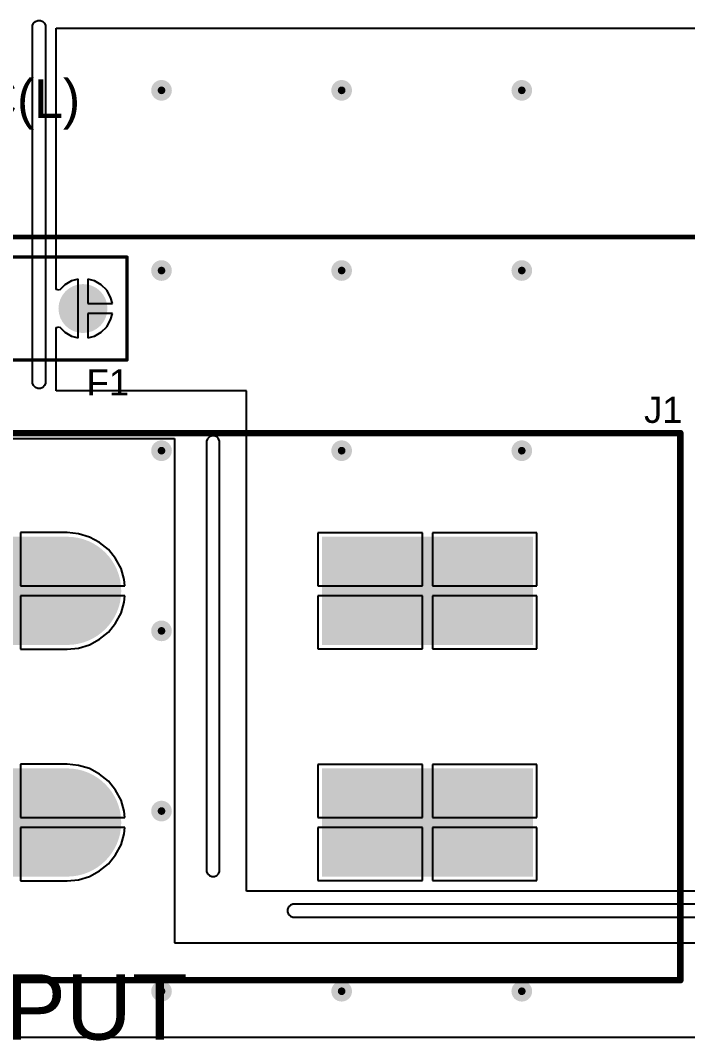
# Model space of a CAD drawing. Header units: millimetres. Extents: x -3 to 175, y -4 to 177.
# Drawn here: x 16.39 to 42.32, y -3.4 to 36.24 of the extents above; entities that cross this region are included whole.
import ezdxf

# ---------------------------------------------------------------- set-up
doc = ezdxf.new("R2010")
doc.units = ezdxf.units.MM
for name, color, linetype in [('BottomLayer', 5, 'Continuous'), ('BottomSolder', 6, 'Continuous'), ('MultiLayer', 9, 'Continuous'), ('PadHoleLayer', 156, 'Continuous'), ('TopLayer', 1, 'Continuous'), ('TopOverlay', 2, 'Continuous'), ('TopSolder', 216, 'Continuous'), ('ViaHoleLayer', 16, 'Continuous')]:
    doc.layers.add(name, color=color, linetype=linetype)
doc.styles.add('Arial', font='', dxfattribs={"height": 0.2})
doc.styles.get('Arial').set_extended_font_data('Arial')

# ---------------------------------------------------------------- blocks, each defined once
blk = doc.blocks.new('KF88SA_16_0_2P_6')
at = {"layer": 'BottomLayer'}
for points in [[(-12, 6.5), (-4, 6.5), (-4, 2.5), (-12, 2.5)], [(-12, -2.5), (-4, -2.5), (-4, -6.5), (-12, -6.5)]]:
    blk.add_hatch(color=5, dxfattribs=at).paths.add_polyline_path(points)
h = blk.add_hatch(color=5, dxfattribs=at)
edge = h.paths.add_edge_path()
edge.add_arc((6, 4.5), 2, 90, 270)
edge.add_line((6, 2.5), (10, 2.5))
edge.add_arc((10, 4.5), 2, 270, 450)
edge.add_line((10, 6.5), (6, 6.5))
h = blk.add_hatch(color=5, dxfattribs=at)
edge = h.paths.add_edge_path()
edge.add_arc((6, -4.5), 2, 90, 270)
edge.add_line((6, -6.5), (10, -6.5))
edge.add_arc((10, -4.5), 2, 270, 450)
edge.add_line((10, -2.5), (6, -2.5))
at = {"layer": 'BottomSolder'}
for points in [[(-12.102, 6.602), (-3.898, 6.602), (-3.898, 2.398), (-12.102, 2.398)], [(-12.102, -2.398), (-3.898, -2.398), (-3.898, -6.602), (-12.102, -6.602)]]:
    blk.add_hatch(color=6, dxfattribs=at).paths.add_polyline_path(points)
h = blk.add_hatch(color=6, dxfattribs=at)
edge = h.paths.add_edge_path()
edge.add_arc((6, 4.5), 2.102, 90, 270)
edge.add_line((6, 2.398), (10, 2.398))
edge.add_arc((10, 4.5), 2.102, 270, 450)
edge.add_line((10, 6.602), (6, 6.602))
h = blk.add_hatch(color=6, dxfattribs=at)
edge = h.paths.add_edge_path()
edge.add_arc((6, -4.5), 2.102, 90, 270)
edge.add_line((6, -6.602), (10, -6.602))
edge.add_arc((10, -4.5), 2.102, 270, 450)
edge.add_line((10, -2.398), (6, -2.398))
at = {"layer": 'MultiLayer'}
for points in [[(-12, 6.5), (-4, 6.5), (-4, 2.5), (-12, 2.5)], [(-12, -2.5), (-4, -2.5), (-4, -6.5), (-12, -6.5)]]:
    blk.add_hatch(color=9, dxfattribs=at).paths.add_polyline_path(points)
h = blk.add_hatch(color=9, dxfattribs=at)
edge = h.paths.add_edge_path()
edge.add_arc((6, 4.5), 2, 90, 270)
edge.add_line((6, 2.5), (10, 2.5))
edge.add_arc((10, 4.5), 2, 270, 450)
edge.add_line((10, 6.5), (6, 6.5))
h = blk.add_hatch(color=9, dxfattribs=at)
edge = h.paths.add_edge_path()
edge.add_arc((6, -4.5), 2, 90, 270)
edge.add_line((6, -6.5), (10, -6.5))
edge.add_arc((10, -4.5), 2, 270, 450)
edge.add_line((10, -2.5), (6, -2.5))
at = {"layer": 'PadHoleLayer'}
h = blk.add_hatch(color=156, dxfattribs=at)
edge = h.paths.add_edge_path()
edge.add_arc((-9.85, 4.5), 0.9, 90, 270)
edge.add_line((-9.85, 3.6), (-6.15, 3.6))
edge.add_arc((-6.15, 4.5), 0.9, 270, 450)
edge.add_line((-6.15, 5.4), (-9.85, 5.4))
h = blk.add_hatch(color=156, dxfattribs=at)
edge = h.paths.add_edge_path()
edge.add_arc((6.15, 4.5), 0.9, 90, 270)
edge.add_line((6.15, 3.6), (9.85, 3.6))
edge.add_arc((9.85, 4.5), 0.9, 270, 450)
edge.add_line((9.85, 5.4), (6.15, 5.4))
h = blk.add_hatch(color=156, dxfattribs=at)
edge = h.paths.add_edge_path()
edge.add_arc((-9.85, -4.5), 0.9, 90, 270)
edge.add_line((-9.85, -5.4), (-6.15, -5.4))
edge.add_arc((-6.15, -4.5), 0.9, 270, 450)
edge.add_line((-6.15, -3.6), (-9.85, -3.6))
h = blk.add_hatch(color=156, dxfattribs=at)
edge = h.paths.add_edge_path()
edge.add_arc((6.15, -4.5), 0.9, 90, 270)
edge.add_line((6.15, -5.4), (9.85, -5.4))
edge.add_arc((9.85, -4.5), 0.9, 270, 450)
edge.add_line((9.85, -3.6), (6.15, -3.6))
at = {"layer": 'TopLayer'}
for points in [[(-12, 6.5), (-4, 6.5), (-4, 2.5), (-12, 2.5)], [(-12, -2.5), (-4, -2.5), (-4, -6.5), (-12, -6.5)]]:
    blk.add_hatch(color=1, dxfattribs=at).paths.add_polyline_path(points)
h = blk.add_hatch(color=1, dxfattribs=at)
edge = h.paths.add_edge_path()
edge.add_arc((6, 4.5), 2, 90, 270)
edge.add_line((6, 2.5), (10, 2.5))
edge.add_arc((10, 4.5), 2, 270, 450)
edge.add_line((10, 6.5), (6, 6.5))
h = blk.add_hatch(color=1, dxfattribs=at)
edge = h.paths.add_edge_path()
edge.add_arc((6, -4.5), 2, 90, 270)
edge.add_line((6, -6.5), (10, -6.5))
edge.add_arc((10, -4.5), 2, 270, 450)
edge.add_line((10, -2.5), (6, -2.5))
at = {"layer": 'TopSolder'}
for points in [[(-12.102, 6.602), (-3.898, 6.602), (-3.898, 2.398), (-12.102, 2.398)], [(-12.102, -2.398), (-3.898, -2.398), (-3.898, -6.602), (-12.102, -6.602)]]:
    blk.add_hatch(color=216, dxfattribs=at).paths.add_polyline_path(points)
h = blk.add_hatch(color=216, dxfattribs=at)
edge = h.paths.add_edge_path()
edge.add_arc((6, 4.5), 2.102, 90, 270)
edge.add_line((6, 2.398), (10, 2.398))
edge.add_arc((10, 4.5), 2.102, 270, 450)
edge.add_line((10, 6.602), (6, 6.602))
h = blk.add_hatch(color=216, dxfattribs=at)
edge = h.paths.add_edge_path()
edge.add_arc((6, -4.5), 2.102, 90, 270)
edge.add_line((6, -6.602), (10, -6.602))
edge.add_arc((10, -4.5), 2.102, 270, 450)
edge.add_line((10, -2.398), (6, -2.398))
at = {"layer": 'TopOverlay', "const_width": 0.254}
for points in [[(17.835, 10.627), (-17.827, 10.627)], [(-17.827, 10.627), (-17.827, -10.627)], [(17.835, 10.627), (17.835, -10.627)], [(17.835, -10.627), (-17.827, -10.627)]]:
    blk.add_lwpolyline(points, dxfattribs=at)
at = {"layer": 'TopOverlay', "const_width": 0.127}
for points in [[(-17.891, 10.627, 1), (-17.764, 10.627, 1)], [(-17.891, 10.627, 1), (-17.764, 10.627, 1)], [(17.771, 10.627, 1), (17.898, 10.627, 1)], [(17.771, 10.627, 1), (17.898, 10.627, 1)], [(-17.891, -10.627, 1), (-17.764, -10.627, 1)], [(-17.891, -10.627, 1), (-17.764, -10.627, 1)], [(17.771, -10.627, 1), (17.898, -10.627, 1)], [(17.771, -10.627, 1), (17.898, -10.627, 1)]]:
    blk.add_lwpolyline(points, format="xyb", close=True, dxfattribs=at)
blk = doc.blocks.new('LHE10_20D0512_02_44')
at = {"layer": 'TopOverlay', "const_width": 0.175}
blk.add_lwpolyline([(-27.75, -22.75), (22.032, -22.75)], dxfattribs=at)
at = {"layer": 'TopOverlay'}
blk.add_text('AC(L)', height=1.5, rotation=360, dxfattribs=at).set_placement((-19.81, -18.123))
blk = doc.blocks.new('2010T1A250V_46')
at = {"layer": 'BottomLayer'}
h = blk.add_hatch(color=5, dxfattribs=at)
edge = h.paths.add_edge_path()
edge.add_arc((-2.54, 0), 0.9, 0, 360)
h = blk.add_hatch(color=5, dxfattribs=at)
edge = h.paths.add_edge_path()
edge.add_arc((2.54, 0), 0.9, 0, 360)
at = {"layer": 'BottomSolder'}
h = blk.add_hatch(color=6, dxfattribs=at)
edge = h.paths.add_edge_path()
edge.add_arc((-2.54, 0), 0.951, 0, 360)
h = blk.add_hatch(color=6, dxfattribs=at)
edge = h.paths.add_edge_path()
edge.add_arc((2.54, 0), 0.951, 0, 360)
at = {"layer": 'MultiLayer'}
h = blk.add_hatch(color=9, dxfattribs=at)
edge = h.paths.add_edge_path()
edge.add_arc((-2.54, 0), 0.9, 0, 360)
h = blk.add_hatch(color=9, dxfattribs=at)
edge = h.paths.add_edge_path()
edge.add_arc((2.54, 0), 0.9, 0, 360)
at = {"layer": 'PadHoleLayer'}
h = blk.add_hatch(color=156, dxfattribs=at)
edge = h.paths.add_edge_path()
edge.add_arc((-2.54, 0), 0.5, 0, 360)
h = blk.add_hatch(color=156, dxfattribs=at)
edge = h.paths.add_edge_path()
edge.add_arc((2.54, 0), 0.5, 0, 360)
at = {"layer": 'TopLayer'}
h = blk.add_hatch(color=1, dxfattribs=at)
edge = h.paths.add_edge_path()
edge.add_arc((-2.54, 0), 0.9, 0, 360)
h = blk.add_hatch(color=1, dxfattribs=at)
edge = h.paths.add_edge_path()
edge.add_arc((2.54, 0), 0.9, 0, 360)
at = {"layer": 'TopSolder'}
h = blk.add_hatch(color=216, dxfattribs=at)
edge = h.paths.add_edge_path()
edge.add_arc((-2.54, 0), 0.951, 0, 360)
h = blk.add_hatch(color=216, dxfattribs=at)
edge = h.paths.add_edge_path()
edge.add_arc((2.54, 0), 0.951, 0, 360)
at = {"layer": 'TopOverlay', "const_width": 0.127}
for points in [[(-4.25, 2), (-4.25, -2)], [(4.25, 2), (-4.25, 2)], [(4.25, 2), (4.25, -2)], [(4.25, -2), (-4.25, -2)]]:
    blk.add_lwpolyline(points, dxfattribs=at)
at = {"layer": 'TopOverlay', "const_width": 0.0635}
for points in [[(-4.282, 2, 1), (-4.218, 2, 1)], [(-4.282, 2, 1), (-4.218, 2, 1)], [(4.218, 2, 1), (4.282, 2, 1)], [(4.218, 2, 1), (4.282, 2, 1)], [(-4.282, -2, 1), (-4.218, -2, 1)], [(-4.282, -2, 1), (-4.218, -2, 1)], [(4.218, -2, 1), (4.282, -2, 1)], [(4.218, -2, 1), (4.282, -2, 1)]]:
    blk.add_lwpolyline(points, format="xyb", close=True, dxfattribs=at)

msp = doc.modelspace()

# ---------------------------------------------------------------- hatches: boundary and pattern name
at = {"layer": 'BottomLayer'}
h = msp.add_hatch(color=5, dxfattribs=at)
edge = h.paths.add_edge_path()
edge.add_arc((21.873, 33.521), 0.3, 0, 360)
h = msp.add_hatch(color=5, dxfattribs=at)
edge = h.paths.add_edge_path()
edge.add_arc((28.873, 33.521), 0.3, 0, 360)
h = msp.add_hatch(color=5, dxfattribs=at)
edge = h.paths.add_edge_path()
edge.add_arc((35.873, 33.521), 0.3, 0, 360)
h = msp.add_hatch(color=5, dxfattribs=at)
edge = h.paths.add_edge_path()
edge.add_arc((21.873, 26.521), 0.3, 0, 360)
h = msp.add_hatch(color=5, dxfattribs=at)
edge = h.paths.add_edge_path()
edge.add_arc((28.873, 26.521), 0.3, 0, 360)
h = msp.add_hatch(color=5, dxfattribs=at)
edge = h.paths.add_edge_path()
edge.add_arc((35.873, 26.521), 0.3, 0, 360)
h = msp.add_hatch(color=5, dxfattribs=at)
edge = h.paths.add_edge_path()
edge.add_arc((21.873, 19.521), 0.3, 0, 360)
h = msp.add_hatch(color=5, dxfattribs=at)
edge = h.paths.add_edge_path()
edge.add_arc((28.873, 19.521), 0.3, 0, 360)
h = msp.add_hatch(color=5, dxfattribs=at)
edge = h.paths.add_edge_path()
edge.add_arc((35.873, 19.521), 0.3, 0, 360)
h = msp.add_hatch(color=5, dxfattribs=at)
edge = h.paths.add_edge_path()
edge.add_arc((21.873, 12.521), 0.3, 0, 360)
h = msp.add_hatch(color=5, dxfattribs=at)
edge = h.paths.add_edge_path()
edge.add_arc((21.873, 5.521), 0.3, 0, 360)
h = msp.add_hatch(color=5, dxfattribs=at)
edge = h.paths.add_edge_path()
edge.add_arc((21.873, -1.479), 0.3, 0, 360)
h = msp.add_hatch(color=5, dxfattribs=at)
edge = h.paths.add_edge_path()
edge.add_arc((28.873, -1.479), 0.3, 0, 360)
h = msp.add_hatch(color=5, dxfattribs=at)
edge = h.paths.add_edge_path()
edge.add_arc((35.873, -1.479), 0.3, 0, 360)
at = {"layer": 'BottomSolder'}
h = msp.add_hatch(color=6, dxfattribs=at)
edge = h.paths.add_edge_path()
edge.add_arc((21.873, 33.521), 0.402, 0, 360)
h = msp.add_hatch(color=6, dxfattribs=at)
edge = h.paths.add_edge_path()
edge.add_arc((28.873, 33.521), 0.402, 0, 360)
h = msp.add_hatch(color=6, dxfattribs=at)
edge = h.paths.add_edge_path()
edge.add_arc((35.873, 33.521), 0.402, 0, 360)
h = msp.add_hatch(color=6, dxfattribs=at)
edge = h.paths.add_edge_path()
edge.add_arc((21.873, 26.521), 0.402, 0, 360)
h = msp.add_hatch(color=6, dxfattribs=at)
edge = h.paths.add_edge_path()
edge.add_arc((28.873, 26.521), 0.402, 0, 360)
h = msp.add_hatch(color=6, dxfattribs=at)
edge = h.paths.add_edge_path()
edge.add_arc((35.873, 26.521), 0.402, 0, 360)
h = msp.add_hatch(color=6, dxfattribs=at)
edge = h.paths.add_edge_path()
edge.add_arc((21.873, 19.521), 0.402, 0, 360)
h = msp.add_hatch(color=6, dxfattribs=at)
edge = h.paths.add_edge_path()
edge.add_arc((28.873, 19.521), 0.402, 0, 360)
h = msp.add_hatch(color=6, dxfattribs=at)
edge = h.paths.add_edge_path()
edge.add_arc((35.873, 19.521), 0.402, 0, 360)
h = msp.add_hatch(color=6, dxfattribs=at)
edge = h.paths.add_edge_path()
edge.add_arc((21.873, 12.521), 0.402, 0, 360)
h = msp.add_hatch(color=6, dxfattribs=at)
edge = h.paths.add_edge_path()
edge.add_arc((21.873, 5.521), 0.402, 0, 360)
h = msp.add_hatch(color=6, dxfattribs=at)
edge = h.paths.add_edge_path()
edge.add_arc((21.873, -1.479), 0.402, 0, 360)
h = msp.add_hatch(color=6, dxfattribs=at)
edge = h.paths.add_edge_path()
edge.add_arc((28.873, -1.479), 0.402, 0, 360)
h = msp.add_hatch(color=6, dxfattribs=at)
edge = h.paths.add_edge_path()
edge.add_arc((35.873, -1.479), 0.402, 0, 360)
at = {"layer": 'TopLayer'}
h = msp.add_hatch(color=1, dxfattribs=at)
edge = h.paths.add_edge_path()
edge.add_arc((21.873, 33.521), 0.3, 0, 360)
h = msp.add_hatch(color=1, dxfattribs=at)
edge = h.paths.add_edge_path()
edge.add_arc((28.873, 33.521), 0.3, 0, 360)
h = msp.add_hatch(color=1, dxfattribs=at)
edge = h.paths.add_edge_path()
edge.add_arc((35.873, 33.521), 0.3, 0, 360)
h = msp.add_hatch(color=1, dxfattribs=at)
edge = h.paths.add_edge_path()
edge.add_arc((21.873, 26.521), 0.3, 0, 360)
h = msp.add_hatch(color=1, dxfattribs=at)
edge = h.paths.add_edge_path()
edge.add_arc((28.873, 26.521), 0.3, 0, 360)
h = msp.add_hatch(color=1, dxfattribs=at)
edge = h.paths.add_edge_path()
edge.add_arc((35.873, 26.521), 0.3, 0, 360)
h = msp.add_hatch(color=1, dxfattribs=at)
edge = h.paths.add_edge_path()
edge.add_arc((21.873, 19.521), 0.3, 0, 360)
h = msp.add_hatch(color=1, dxfattribs=at)
edge = h.paths.add_edge_path()
edge.add_arc((28.873, 19.521), 0.3, 0, 360)
h = msp.add_hatch(color=1, dxfattribs=at)
edge = h.paths.add_edge_path()
edge.add_arc((35.873, 19.521), 0.3, 0, 360)
h = msp.add_hatch(color=1, dxfattribs=at)
edge = h.paths.add_edge_path()
edge.add_arc((21.873, 12.521), 0.3, 0, 360)
h = msp.add_hatch(color=1, dxfattribs=at)
edge = h.paths.add_edge_path()
edge.add_arc((21.873, 5.521), 0.3, 0, 360)
h = msp.add_hatch(color=1, dxfattribs=at)
edge = h.paths.add_edge_path()
edge.add_arc((21.873, -1.479), 0.3, 0, 360)
h = msp.add_hatch(color=1, dxfattribs=at)
edge = h.paths.add_edge_path()
edge.add_arc((28.873, -1.479), 0.3, 0, 360)
h = msp.add_hatch(color=1, dxfattribs=at)
edge = h.paths.add_edge_path()
edge.add_arc((35.873, -1.479), 0.3, 0, 360)
at = {"layer": 'TopSolder'}
h = msp.add_hatch(color=216, dxfattribs=at)
edge = h.paths.add_edge_path()
edge.add_arc((21.873, 33.521), 0.402, 0, 360)
h = msp.add_hatch(color=216, dxfattribs=at)
edge = h.paths.add_edge_path()
edge.add_arc((28.873, 33.521), 0.402, 0, 360)
h = msp.add_hatch(color=216, dxfattribs=at)
edge = h.paths.add_edge_path()
edge.add_arc((35.873, 33.521), 0.402, 0, 360)
h = msp.add_hatch(color=216, dxfattribs=at)
edge = h.paths.add_edge_path()
edge.add_arc((21.873, 26.521), 0.402, 0, 360)
h = msp.add_hatch(color=216, dxfattribs=at)
edge = h.paths.add_edge_path()
edge.add_arc((28.873, 26.521), 0.402, 0, 360)
h = msp.add_hatch(color=216, dxfattribs=at)
edge = h.paths.add_edge_path()
edge.add_arc((35.873, 26.521), 0.402, 0, 360)
h = msp.add_hatch(color=216, dxfattribs=at)
edge = h.paths.add_edge_path()
edge.add_arc((21.873, 19.521), 0.402, 0, 360)
h = msp.add_hatch(color=216, dxfattribs=at)
edge = h.paths.add_edge_path()
edge.add_arc((28.873, 19.521), 0.402, 0, 360)
h = msp.add_hatch(color=216, dxfattribs=at)
edge = h.paths.add_edge_path()
edge.add_arc((35.873, 19.521), 0.402, 0, 360)
h = msp.add_hatch(color=216, dxfattribs=at)
edge = h.paths.add_edge_path()
edge.add_arc((21.873, 12.521), 0.402, 0, 360)
h = msp.add_hatch(color=216, dxfattribs=at)
edge = h.paths.add_edge_path()
edge.add_arc((21.873, 5.521), 0.402, 0, 360)
h = msp.add_hatch(color=216, dxfattribs=at)
edge = h.paths.add_edge_path()
edge.add_arc((21.873, -1.479), 0.402, 0, 360)
h = msp.add_hatch(color=216, dxfattribs=at)
edge = h.paths.add_edge_path()
edge.add_arc((28.873, -1.479), 0.402, 0, 360)
h = msp.add_hatch(color=216, dxfattribs=at)
edge = h.paths.add_edge_path()
edge.add_arc((35.873, -1.479), 0.402, 0, 360)
at = {"layer": 'ViaHoleLayer'}
h = msp.add_hatch(color=16, dxfattribs=at)
edge = h.paths.add_edge_path()
edge.add_arc((21.873, 33.521), 0.15, 0, 360)
h = msp.add_hatch(color=16, dxfattribs=at)
edge = h.paths.add_edge_path()
edge.add_arc((28.873, 33.521), 0.15, 0, 360)
h = msp.add_hatch(color=16, dxfattribs=at)
edge = h.paths.add_edge_path()
edge.add_arc((35.873, 33.521), 0.15, 0, 360)
h = msp.add_hatch(color=16, dxfattribs=at)
edge = h.paths.add_edge_path()
edge.add_arc((21.873, 26.521), 0.15, 0, 360)
h = msp.add_hatch(color=16, dxfattribs=at)
edge = h.paths.add_edge_path()
edge.add_arc((28.873, 26.521), 0.15, 0, 360)
h = msp.add_hatch(color=16, dxfattribs=at)
edge = h.paths.add_edge_path()
edge.add_arc((35.873, 26.521), 0.15, 0, 360)
h = msp.add_hatch(color=16, dxfattribs=at)
edge = h.paths.add_edge_path()
edge.add_arc((21.873, 19.521), 0.15, 0, 360)
h = msp.add_hatch(color=16, dxfattribs=at)
edge = h.paths.add_edge_path()
edge.add_arc((28.873, 19.521), 0.15, 0, 360)
h = msp.add_hatch(color=16, dxfattribs=at)
edge = h.paths.add_edge_path()
edge.add_arc((35.873, 19.521), 0.15, 0, 360)
h = msp.add_hatch(color=16, dxfattribs=at)
edge = h.paths.add_edge_path()
edge.add_arc((21.873, 12.521), 0.15, 0, 360)
h = msp.add_hatch(color=16, dxfattribs=at)
edge = h.paths.add_edge_path()
edge.add_arc((21.873, 5.521), 0.15, 0, 360)
h = msp.add_hatch(color=16, dxfattribs=at)
edge = h.paths.add_edge_path()
edge.add_arc((21.873, -1.479), 0.15, 0, 360)
h = msp.add_hatch(color=16, dxfattribs=at)
edge = h.paths.add_edge_path()
edge.add_arc((28.873, -1.479), 0.15, 0, 360)
h = msp.add_hatch(color=16, dxfattribs=at)
edge = h.paths.add_edge_path()
edge.add_arc((35.873, -1.479), 0.15, 0, 360)

# ---------------------------------------------------------------- linework, layer by layer
at = {"layer": 'BottomLayer'}
for p, q in [((17.78, 25.785), (17.78, 35.941)), ((17.78, 35.941), (135.001, 35.941)), ((18.631, 26.188), (18.376, 26.12)), ((18.631, 25.044), (18.631, 26.188)), ((19.267, 26.12), (19.012, 26.188)), ((19.012, 26.188), (19.012, 25.235)), ((17.839, 25.769), (17.78, 25.785)), ((17.907, 25.762), (17.839, 25.769)), ((18.113, 25.968), (17.907, 25.762)), ((18.376, 26.12), (18.113, 25.968)), ((19.53, 25.968), (19.267, 26.12)), ((19.745, 25.753), (19.53, 25.968)), ((19.897, 25.49), (19.745, 25.753)), ((19.965, 25.235), (19.897, 25.49)), ((18.631, 23.901), (18.631, 25.044)), ((19.012, 25.235), (19.965, 25.235)), ((19.965, 24.854), (19.012, 24.854)), ((19.012, 24.854), (19.012, 23.901)), ((19.745, 24.336), (19.897, 24.599)), ((19.897, 24.599), (19.965, 24.854)), ((17.78, 24.304), (17.839, 24.32)), ((17.78, 21.844), (17.78, 24.304)), ((17.839, 24.32), (17.907, 24.327)), ((17.907, 24.327), (18.113, 24.121)), ((19.53, 24.121), (19.745, 24.336)), ((18.113, 24.121), (18.376, 23.969)), ((18.376, 23.969), (18.631, 23.901)), ((19.012, 23.901), (19.267, 23.969)), ((19.267, 23.969), (19.53, 24.121)), ((25.171, 21.844), (17.78, 21.844)), ((25.171, 2.413), (25.171, 21.844)), ((4.648, 19.99), (22.377, 19.99)), ((22.377, 19.99), (22.377, 0.406)), ((18.206, 16.341), (16.397, 16.341)), ((16.397, 16.341), (16.397, 14.266)), ((18.648, 16.297), (18.206, 16.341)), ((19.073, 16.168), (18.648, 16.297)), ((32.016, 16.33), (27.952, 16.33)), ((27.952, 16.33), (27.952, 14.266)), ((32.016, 14.266), (32.016, 16.33)), ((36.46, 16.33), (32.397, 16.33)), ((32.397, 16.33), (32.397, 14.266)), ((36.46, 14.266), (36.46, 16.33)), ((19.465, 15.959), (19.073, 16.168)), ((19.808, 15.677), (19.465, 15.959)), ((20.089, 15.334), (19.808, 15.677)), ((20.299, 14.943), (20.089, 15.334)), ((20.428, 14.518), (20.299, 14.943)), ((20.452, 14.266), (20.428, 14.518)), ((16.397, 14.266), (20.452, 14.266)), ((20.452, 13.885), (16.397, 13.885)), ((16.397, 13.885), (16.397, 11.811)), ((20.428, 13.634), (20.452, 13.885)), ((27.952, 14.266), (32.016, 14.266)), ((32.016, 13.885), (27.952, 13.885)), ((27.952, 13.885), (27.952, 11.822)), ((32.016, 11.822), (32.016, 13.885)), ((32.397, 14.266), (36.46, 14.266)), ((36.46, 13.885), (32.397, 13.885)), ((32.397, 13.885), (32.397, 11.822)), ((36.46, 11.822), (36.46, 13.885)), ((20.299, 13.209), (20.428, 13.634)), ((20.089, 12.817), (20.299, 13.209)), ((19.808, 12.474), (20.089, 12.817)), ((19.465, 12.193), (19.808, 12.474)), ((18.648, 11.854), (19.073, 11.983)), ((19.073, 11.983), (19.465, 12.193)), ((16.397, 11.811), (18.206, 11.811)), ((18.206, 11.811), (18.648, 11.854)), ((27.952, 11.822), (32.016, 11.822)), ((32.397, 11.822), (36.46, 11.822)), ((18.206, 7.341), (16.397, 7.341)), ((16.397, 7.341), (16.397, 5.266)), ((18.648, 7.297), (18.206, 7.341)), ((19.073, 7.168), (18.648, 7.297)), ((19.465, 6.959), (19.073, 7.168)), ((32.016, 7.33), (27.952, 7.33)), ((27.952, 7.33), (27.952, 5.266)), ((32.016, 5.266), (32.016, 7.33)), ((36.46, 7.33), (32.397, 7.33)), ((32.397, 7.33), (32.397, 5.266)), ((36.46, 5.266), (36.46, 7.33)), ((19.808, 6.677), (19.465, 6.959)), ((20.089, 6.334), (19.808, 6.677)), ((20.299, 5.943), (20.089, 6.334)), ((20.428, 5.518), (20.299, 5.943)), ((16.397, 5.266), (20.452, 5.266)), ((20.452, 5.266), (20.428, 5.518)), ((27.952, 5.266), (32.016, 5.266)), ((32.397, 5.266), (36.46, 5.266)), ((20.452, 4.885), (16.397, 4.885)), ((16.397, 4.885), (16.397, 2.811)), ((20.428, 4.634), (20.452, 4.885)), ((32.016, 4.885), (27.952, 4.885)), ((27.952, 4.885), (27.952, 2.822)), ((32.016, 2.822), (32.016, 4.885)), ((36.46, 4.885), (32.397, 4.885)), ((32.397, 4.885), (32.397, 2.822)), ((36.46, 2.822), (36.46, 4.885)), ((20.299, 4.209), (20.428, 4.634)), ((20.089, 3.817), (20.299, 4.209)), ((19.808, 3.474), (20.089, 3.817)), ((19.073, 2.983), (19.465, 3.193)), ((19.465, 3.193), (19.808, 3.474)), ((16.397, 2.811), (18.206, 2.811)), ((18.206, 2.811), (18.648, 2.854)), ((18.648, 2.854), (19.073, 2.983)), ((27.952, 2.822), (32.016, 2.822)), ((32.397, 2.822), (36.46, 2.822)), ((57.15, 2.413), (25.171, 2.413)), ((22.377, 0.406), (59.614, 0.406)), ((174.925, -3.272), (-2.814, -3.272))]:
    msp.add_line(p, q, dxfattribs=at)
at = {"layer": 'MultiLayer'}
for p, q in [((16.862, 36.035), (16.9, 36.128)), ((16.9, 36.128), (16.972, 36.2)), ((16.972, 36.2), (17.065, 36.238)), ((17.065, 36.238), (17.116, 36.238)), ((17.116, 36.238), (17.166, 36.238)), ((17.166, 36.238), (17.26, 36.2)), ((17.26, 36.2), (17.331, 36.128)), ((17.331, 36.128), (17.37, 36.035)), ((16.862, 35.984), (16.862, 36.035)), ((16.862, 22.197), (16.862, 35.984)), ((17.37, 36.035), (17.37, 35.984)), ((17.37, 35.984), (17.37, 35.984)), ((17.37, 35.984), (17.37, 22.197)), ((16.862, 22.147), (16.862, 22.197)), ((16.862, 22.197), (16.862, 22.197)), ((17.37, 22.197), (17.37, 22.147)), ((16.9, 22.054), (16.862, 22.147)), ((16.972, 21.982), (16.9, 22.054)), ((17.065, 21.943), (16.972, 21.982)), ((17.116, 21.943), (17.065, 21.943)), ((17.116, 21.943), (17.116, 21.943)), ((17.166, 21.943), (17.116, 21.943)), ((17.26, 21.982), (17.166, 21.943)), ((17.331, 22.054), (17.26, 21.982)), ((17.37, 22.147), (17.331, 22.054)), ((23.661, 19.985), (23.622, 19.892)), ((23.622, 19.892), (23.622, 19.842)), ((23.622, 19.842), (23.622, 3.229)), ((23.622, 19.842), (23.622, 19.842)), ((23.732, 20.057), (23.661, 19.985)), ((23.825, 20.096), (23.732, 20.057)), ((23.876, 20.096), (23.825, 20.096)), ((23.927, 20.096), (23.876, 20.096)), ((24.02, 20.057), (23.927, 20.096)), ((24.091, 19.985), (24.02, 20.057)), ((24.13, 19.892), (24.091, 19.985)), ((24.13, 19.842), (24.13, 19.892)), ((24.13, 3.229), (24.13, 19.842)), ((23.622, 3.229), (23.622, 3.178)), ((23.622, 3.178), (23.661, 3.085)), ((24.091, 3.085), (24.13, 3.178)), ((24.13, 3.178), (24.13, 3.229)), ((24.13, 3.229), (24.13, 3.229)), ((23.661, 3.085), (23.732, 3.013)), ((23.732, 3.013), (23.825, 2.975)), ((23.825, 2.975), (23.876, 2.975)), ((23.876, 2.975), (23.927, 2.975)), ((23.927, 2.975), (24.02, 3.013)), ((24.02, 3.013), (24.091, 3.085)), ((26.81, 1.795), (26.772, 1.702)), ((26.772, 1.702), (26.772, 1.651)), ((26.772, 1.651), (26.772, 1.651)), ((26.772, 1.651), (26.772, 1.6)), ((26.772, 1.6), (26.81, 1.507)), ((26.882, 1.866), (26.81, 1.795)), ((26.975, 1.905), (26.882, 1.866)), ((27.026, 1.905), (26.975, 1.905)), ((53.798, 1.905), (27.026, 1.905)), ((26.81, 1.507), (26.882, 1.436)), ((26.882, 1.436), (26.975, 1.397)), ((26.975, 1.397), (27.026, 1.397)), ((27.026, 1.397), (27.026, 1.397)), ((27.026, 1.397), (53.798, 1.397))]:
    msp.add_line(p, q, dxfattribs=at)
at = {"layer": 'TopLayer'}
for p, q in [((17.78, 25.785), (17.78, 35.941)), ((17.78, 35.941), (135.001, 35.941)), ((18.631, 26.188), (18.376, 26.12)), ((18.631, 25.044), (18.631, 26.188)), ((19.267, 26.12), (19.012, 26.188)), ((19.012, 26.188), (19.012, 25.235)), ((17.839, 25.769), (17.78, 25.785)), ((17.907, 25.762), (17.839, 25.769)), ((18.113, 25.968), (17.907, 25.762)), ((18.376, 26.12), (18.113, 25.968)), ((19.53, 25.968), (19.267, 26.12)), ((19.745, 25.753), (19.53, 25.968)), ((19.897, 25.49), (19.745, 25.753)), ((19.965, 25.235), (19.897, 25.49)), ((18.631, 23.901), (18.631, 25.044)), ((19.012, 25.235), (19.965, 25.235)), ((19.965, 24.854), (19.012, 24.854)), ((19.012, 24.854), (19.012, 23.901)), ((19.745, 24.336), (19.897, 24.599)), ((19.897, 24.599), (19.965, 24.854)), ((17.78, 24.304), (17.839, 24.32)), ((17.78, 21.844), (17.78, 24.304)), ((17.839, 24.32), (17.907, 24.327)), ((17.907, 24.327), (18.113, 24.121)), ((19.53, 24.121), (19.745, 24.336)), ((18.113, 24.121), (18.376, 23.969)), ((18.376, 23.969), (18.631, 23.901)), ((19.012, 23.901), (19.267, 23.969)), ((19.267, 23.969), (19.53, 24.121)), ((25.171, 21.844), (17.78, 21.844)), ((25.171, 2.413), (25.171, 21.844)), ((4.648, 19.99), (22.377, 19.99)), ((22.377, 19.99), (22.377, 0.406)), ((18.206, 16.341), (16.397, 16.341)), ((16.397, 16.341), (16.397, 14.266)), ((18.648, 16.297), (18.206, 16.341)), ((19.073, 16.168), (18.648, 16.297)), ((32.016, 16.33), (27.952, 16.33)), ((27.952, 16.33), (27.952, 14.266)), ((32.016, 14.266), (32.016, 16.33)), ((36.46, 16.33), (32.397, 16.33)), ((32.397, 16.33), (32.397, 14.266)), ((36.46, 14.266), (36.46, 16.33)), ((19.465, 15.959), (19.073, 16.168)), ((19.808, 15.677), (19.465, 15.959)), ((20.089, 15.334), (19.808, 15.677)), ((20.299, 14.943), (20.089, 15.334)), ((20.428, 14.518), (20.299, 14.943)), ((20.452, 14.266), (20.428, 14.518)), ((16.397, 14.266), (20.452, 14.266)), ((20.452, 13.885), (16.397, 13.885)), ((16.397, 13.885), (16.397, 11.811)), ((20.428, 13.634), (20.452, 13.885)), ((27.952, 14.266), (32.016, 14.266)), ((32.016, 13.885), (27.952, 13.885)), ((27.952, 13.885), (27.952, 11.822)), ((32.016, 11.822), (32.016, 13.885)), ((32.397, 14.266), (36.46, 14.266)), ((36.46, 13.885), (32.397, 13.885)), ((32.397, 13.885), (32.397, 11.822)), ((36.46, 11.822), (36.46, 13.885)), ((20.299, 13.209), (20.428, 13.634)), ((20.089, 12.817), (20.299, 13.209)), ((19.808, 12.474), (20.089, 12.817)), ((19.465, 12.193), (19.808, 12.474)), ((18.648, 11.854), (19.073, 11.983)), ((19.073, 11.983), (19.465, 12.193)), ((16.397, 11.811), (18.206, 11.811)), ((18.206, 11.811), (18.648, 11.854)), ((27.952, 11.822), (32.016, 11.822)), ((32.397, 11.822), (36.46, 11.822)), ((18.206, 7.341), (16.397, 7.341)), ((16.397, 7.341), (16.397, 5.266)), ((18.648, 7.297), (18.206, 7.341)), ((19.073, 7.168), (18.648, 7.297)), ((19.465, 6.959), (19.073, 7.168)), ((32.016, 7.33), (27.952, 7.33)), ((27.952, 7.33), (27.952, 5.266)), ((32.016, 5.266), (32.016, 7.33)), ((36.46, 7.33), (32.397, 7.33)), ((32.397, 7.33), (32.397, 5.266)), ((36.46, 5.266), (36.46, 7.33)), ((19.808, 6.677), (19.465, 6.959)), ((20.089, 6.334), (19.808, 6.677)), ((20.299, 5.943), (20.089, 6.334)), ((20.428, 5.518), (20.299, 5.943)), ((16.397, 5.266), (20.452, 5.266)), ((20.452, 5.266), (20.428, 5.518)), ((27.952, 5.266), (32.016, 5.266)), ((32.397, 5.266), (36.46, 5.266)), ((20.452, 4.885), (16.397, 4.885)), ((16.397, 4.885), (16.397, 2.811)), ((20.428, 4.634), (20.452, 4.885)), ((32.016, 4.885), (27.952, 4.885)), ((27.952, 4.885), (27.952, 2.822)), ((32.016, 2.822), (32.016, 4.885)), ((36.46, 4.885), (32.397, 4.885)), ((32.397, 4.885), (32.397, 2.822)), ((36.46, 2.822), (36.46, 4.885)), ((20.299, 4.209), (20.428, 4.634)), ((20.089, 3.817), (20.299, 4.209)), ((19.808, 3.474), (20.089, 3.817)), ((19.073, 2.983), (19.465, 3.193)), ((19.465, 3.193), (19.808, 3.474)), ((16.397, 2.811), (18.206, 2.811)), ((18.206, 2.811), (18.648, 2.854)), ((18.648, 2.854), (19.073, 2.983)), ((27.952, 2.822), (32.016, 2.822)), ((32.397, 2.822), (36.46, 2.822)), ((57.15, 2.413), (25.171, 2.413)), ((22.377, 0.406), (59.614, 0.406)), ((174.925, -3.272), (-2.814, -3.272))]:
    msp.add_line(p, q, dxfattribs=at)

# ---------------------------------------------------------------- block references
msp.add_blockref('LHE10_20D0512_02_44', (33.283, 50.571))
at = {"rotation": 180}
for name, p in [('2010T1A250V_46', (16.281, 25.044)), ('KF88SA_16_0_2P_6', (24.206, 9.576))]:
    msp.add_blockref(name, p, dxfattribs=at)

# ---------------------------------------------------------------- texts
at = {"layer": 'TopOverlay', "style": 'Arial'}
for s, p in [('F1', (18.957, 21.666)), ('J1', (40.623, 20.6))]:
    msp.add_text(s, height=1.016, dxfattribs=at).set_placement(p)
msp.add_text('AC INPUT', height=2.54, rotation=360, dxfattribs=at).set_placement((6.331, -3.361))

doc.saveas('drawing.dxf')
